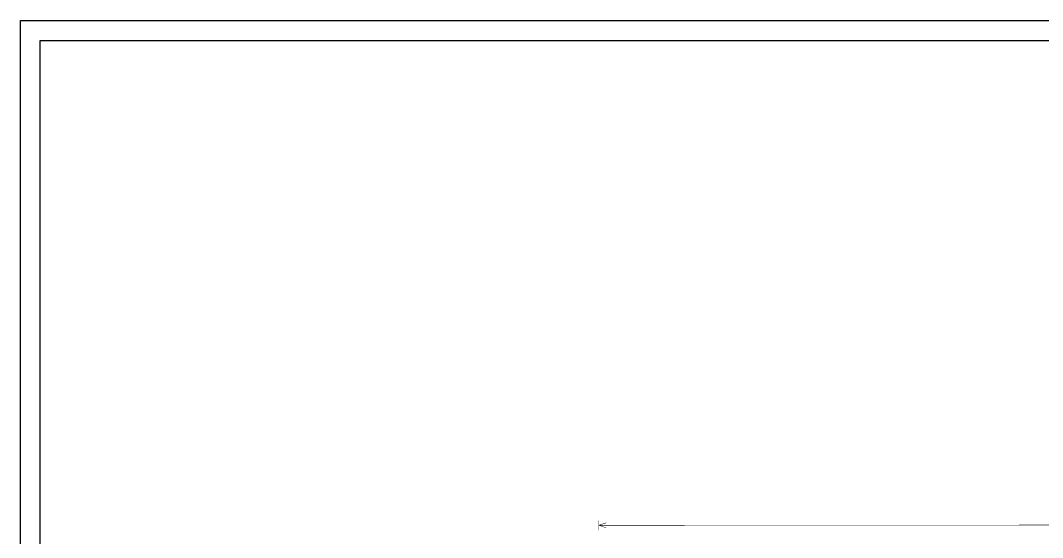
# Model space of a CAD drawing. Extents: x 146 to 716, y -182 to 207.
# Drawn here: x 145.9 to 356.3, y 100.9 to 207.4 of the extents above; entities that cross this region are included whole.
import ezdxf

# ---------------------------------------------------------------- set-up
doc = ezdxf.new("R2010")
doc.units = 0
doc.header["$MEASUREMENT"] = 0
doc.layers.get('0').update_dxf_attribs({"linetype": 'CONTINUOUS'})
doc.layers.add('KEEPOUTLAYER', color=6, linetype='CONTINUOUS')

msp = doc.modelspace()

# ---------------------------------------------------------------- linework, layer by layer
at = {"linetype": 'Continuous'}
for p, q in [((145.92121, 203.22198), (145.92121, 207.3682)), ((145.92121, 207.3682), (710.81429, 207.3682)), ((145.92121, -181.57015), (145.92121, 203.22198)), ((145.92121, 203.22198), (145.92121, 203.22198)), ((150.01291, -177.49322), (150.01291, 203.22198)), ((150.01291, 203.22198), (710.81016, 203.22198))]:
    msp.add_line(p, q, dxfattribs=at)
at = {"layer": 'KEEPOUTLAYER', "const_width": 0.1}
for points in [[(264.97821, 102.40159), (264.97821, 104.40159)], [(264.97821, 103.40159), (266.50221, 103.90959)], [(264.97821, 103.40159), (420.18483, 103.48564)], [(264.97821, 103.40159), (266.50221, 102.89359)]]:
    msp.add_lwpolyline(points, dxfattribs=at)
at = {"layer": 'KEEPOUTLAYER', "const_width": 0.05}
for points in [[(264.95321, 104.40159, 1), (265.00321, 104.40159, 1)], [(264.95321, 103.40159, 1), (265.00321, 103.40159, 1)], [(264.95321, 103.40159, 1), (265.00321, 103.40159, 1)], [(264.95321, 103.40159, 1), (265.00321, 103.40159, 1)], [(266.47721, 103.90959, 1), (266.52721, 103.90959, 1)], [(264.95321, 102.40159, 1), (265.00321, 102.40159, 1)], [(266.47721, 102.89359, 1), (266.52721, 102.89359, 1)]]:
    msp.add_lwpolyline(points, format="xyb", close=True, dxfattribs=at)

doc.saveas('drawing.dxf')
